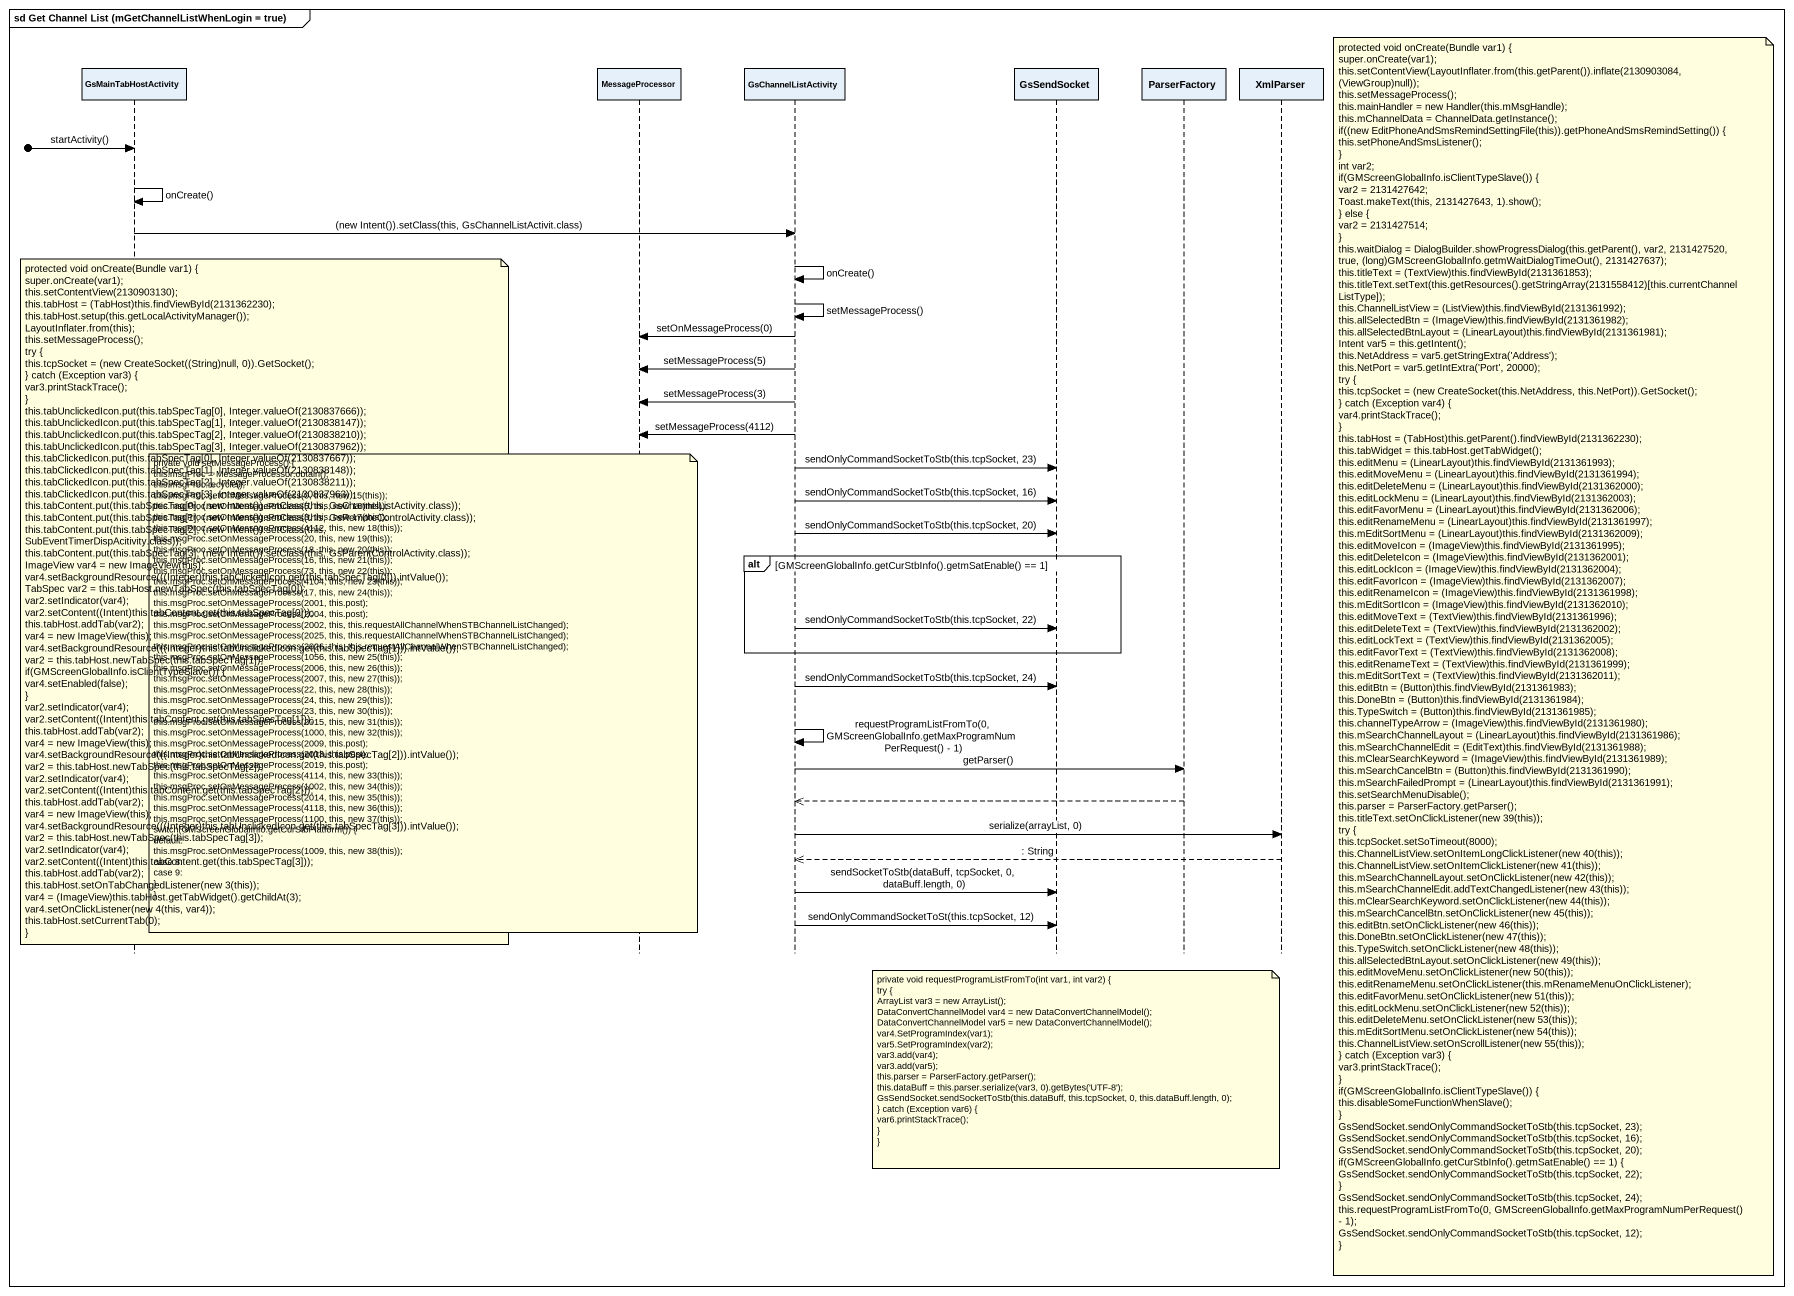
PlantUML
@startuml
mainframe sd Get Channel List (mGetChannelListWhenLogin = true)
hide footbox
participant GsMainTabHostActivity
participant MessageProcessor
participant GsChannelListActivity
participant GsSendSocket
participant ParserFactory
participant XmlParser

[o-> GsMainTabHostActivity : startActivity()
GsMainTabHostActivity -> GsMainTabHostActivity : onCreate()
GsMainTabHostActivity -> GsChannelListActivity : (new Intent()).setClass(this, GsChannelListActivit.class)
GsChannelListActivity -> GsChannelListActivity : onCreate()
GsChannelListActivity -> GsChannelListActivity : setMessageProcess()
GsChannelListActivity -> MessageProcessor : setOnMessageProcess(0)
GsChannelListActivity -> MessageProcessor : setMessageProcess(5)
GsChannelListActivity -> MessageProcessor : setMessageProcess(3)
GsChannelListActivity -> MessageProcessor : setMessageProcess(4112)
GsChannelListActivity -> GsSendSocket : sendOnlyCommandSocketToStb(this.tcpSocket, 23)
GsChannelListActivity -> GsSendSocket : sendOnlyCommandSocketToStb(this.tcpSocket, 16)
GsChannelListActivity -> GsSendSocket : sendOnlyCommandSocketToStb(this.tcpSocket, 20)
alt GMScreenGlobalInfo.getCurStbInfo().getmSatEnable() == 1
  note over GsMainTabHostActivity
    protected void onCreate(Bundle var1) {
    super.onCreate(var1);
    this.setContentView(2130903130);
    this.tabHost = (TabHost)this.findViewById(2131362230);
    this.tabHost.setup(this.getLocalActivityManager());
    LayoutInflater.from(this);
    this.setMessageProcess();
    try {
    this.tcpSocket = (new CreateSocket((String)null, 0)).GetSocket();
    ~} catch (Exception var3) {
    var3.printStackTrace();
    ~}
    this.tabUnclickedIcon.put(this.tabSpecTag[0], Integer.valueOf(2130837666));
    this.tabUnclickedIcon.put(this.tabSpecTag[1], Integer.valueOf(2130838147));
    this.tabUnclickedIcon.put(this.tabSpecTag[2], Integer.valueOf(2130838210));
    this.tabUnclickedIcon.put(this.tabSpecTag[3], Integer.valueOf(2130837962));
    this.tabClickedIcon.put(this.tabSpecTag[0], Integer.valueOf(2130837667));
    this.tabClickedIcon.put(this.tabSpecTag[1], Integer.valueOf(2130838148));
    this.tabClickedIcon.put(this.tabSpecTag[2], Integer.valueOf(2130838211));
    this.tabClickedIcon.put(this.tabSpecTag[3], Integer.valueOf(2130837963));
    this.tabContent.put(this.tabSpecTag[0], (new Intent()).setClass(this, GsChannelListActivity.class));
    this.tabContent.put(this.tabSpecTag[1], (new Intent()).setClass(this, GsRemoteControlActivity.class));
    this.tabContent.put(this.tabSpecTag[2], (new Intent()).setClass(this, SubEventTimerDispAcitivity.class));
    this.tabContent.put(this.tabSpecTag[3], (new Intent()).setClass(this, GsParentControlActivity.class));
    ImageView var4 = new ImageView(this);
    var4.setBackgroundResource(((Integer)this.tabClickedIcon.get(this.tabSpecTag[0])).intValue());
    TabSpec var2 = this.tabHost.newTabSpec(this.tabSpecTag[0]);
    var2.setIndicator(var4);
    var2.setContent((Intent)this.tabContent.get(this.tabSpecTag[0]));
    this.tabHost.addTab(var2);
    var4 = new ImageView(this);
    var4.setBackgroundResource(((Integer)this.tabUnclickedIcon.get(this.tabSpecTag[1])).intValue());
    var2 = this.tabHost.newTabSpec(this.tabSpecTag[1]);
    if(GMScreenGlobalInfo.isClientTypeSlave()) {
    var4.setEnabled(false);
    ~}
    var2.setIndicator(var4);
    var2.setContent((Intent)this.tabContent.get(this.tabSpecTag[1]));
    this.tabHost.addTab(var2);
    var4 = new ImageView(this);
    var4.setBackgroundResource(((Integer)this.tabUnclickedIcon.get(this.tabSpecTag[2])).intValue());
    var2 = this.tabHost.newTabSpec(this.tabSpecTag[2]);
    var2.setIndicator(var4);
    var2.setContent((Intent)this.tabContent.get(this.tabSpecTag[2]));
    this.tabHost.addTab(var2);
    var4 = new ImageView(this);
    var4.setBackgroundResource(((Integer)this.tabUnclickedIcon.get(this.tabSpecTag[3])).intValue());
    var2 = this.tabHost.newTabSpec(this.tabSpecTag[3]);
    var2.setIndicator(var4);
    var2.setContent((Intent)this.tabContent.get(this.tabSpecTag[3]));
    this.tabHost.addTab(var2);
    this.tabHost.setOnTabChangedListener(new 3(this));
    var4 = (ImageView)this.tabHost.getTabWidget().getChildAt(3);
    var4.setOnClickListener(new 4(this, var4));
    this.tabHost.setCurrentTab(0);
    ~}
  end note
  GsChannelListActivity -> GsSendSocket : sendOnlyCommandSocketToStb(this.tcpSocket, 22)
end
note right of XmlParser
  protected void onCreate(Bundle var1) {
  super.onCreate(var1);
  this.setContentView(LayoutInflater.from(this.getParent()).inflate(2130903084, (ViewGroup)null));
  this.setMessageProcess();
  this.mainHandler = new Handler(this.mMsgHandle);
  this.mChannelData = ChannelData.getInstance();
  if((new EditPhoneAndSmsRemindSettingFile(this)).getPhoneAndSmsRemindSetting()) {
  this.setPhoneAndSmsListener();
  ~}
  int var2;
  if(GMScreenGlobalInfo.isClientTypeSlave()) {
  var2 = 2131427642;
  Toast.makeText(this, 2131427643, 1).show();
  ~} else {
  var2 = 2131427514;
  ~}
  this.waitDialog = DialogBuilder.showProgressDialog(this.getParent(), var2, 2131427520, true, (long)GMScreenGlobalInfo.getmWaitDialogTimeOut(), 2131427637);
  this.titleText = (TextView)this.findViewById(2131361853);
  this.titleText.setText(this.getResources().getStringArray(2131558412)[this.currentChannelListType]);
  this.ChannelListView = (ListView)this.findViewById(2131361992);
  this.allSelectedBtn = (ImageView)this.findViewById(2131361982);
  this.allSelectedBtnLayout = (LinearLayout)this.findViewById(2131361981);
  Intent var5 = this.getIntent();
  this.NetAddress = var5.getStringExtra('Address');
  this.NetPort = var5.getIntExtra('Port', 20000);
  try {
  this.tcpSocket = (new CreateSocket(this.NetAddress, this.NetPort)).GetSocket();
  ~} catch (Exception var4) {
  var4.printStackTrace();
  ~}
  this.tabHost = (TabHost)this.getParent().findViewById(2131362230);
  this.tabWidget = this.tabHost.getTabWidget();
  this.editMenu = (LinearLayout)this.findViewById(2131361993);
  this.editMoveMenu = (LinearLayout)this.findViewById(2131361994);
  this.editDeleteMenu = (LinearLayout)this.findViewById(2131362000);
  this.editLockMenu = (LinearLayout)this.findViewById(2131362003);
  this.editFavorMenu = (LinearLayout)this.findViewById(2131362006);
  this.editRenameMenu = (LinearLayout)this.findViewById(2131361997);
  this.mEditSortMenu = (LinearLayout)this.findViewById(2131362009);
  this.editMoveIcon = (ImageView)this.findViewById(2131361995);
  this.editDeleteIcon = (ImageView)this.findViewById(2131362001);
  this.editLockIcon = (ImageView)this.findViewById(2131362004);
  this.editFavorIcon = (ImageView)this.findViewById(2131362007);
  this.editRenameIcon = (ImageView)this.findViewById(2131361998);
  this.mEditSortIcon = (ImageView)this.findViewById(2131362010);
  this.editMoveText = (TextView)this.findViewById(2131361996);
  this.editDeleteText = (TextView)this.findViewById(2131362002);
  this.editLockText = (TextView)this.findViewById(2131362005);
  this.editFavorText = (TextView)this.findViewById(2131362008);
  this.editRenameText = (TextView)this.findViewById(2131361999);
  this.mEditSortText = (TextView)this.findViewById(2131362011);
  this.editBtn = (Button)this.findViewById(2131361983);
  this.DoneBtn = (Button)this.findViewById(2131361984);
  this.TypeSwitch = (Button)this.findViewById(2131361985);
  this.channelTypeArrow = (ImageView)this.findViewById(2131361980);
  this.mSearchChannelLayout = (LinearLayout)this.findViewById(2131361986);
  this.mSearchChannelEdit = (EditText)this.findViewById(2131361988);
  this.mClearSearchKeyword = (ImageView)this.findViewById(2131361989);
  this.mSearchCancelBtn = (Button)this.findViewById(2131361990);
  this.mSearchFailedPrompt = (LinearLayout)this.findViewById(2131361991);
  this.setSearchMenuDisable();
  this.parser = ParserFactory.getParser();
  this.titleText.setOnClickListener(new 39(this));
  try {
  this.tcpSocket.setSoTimeout(8000);
  this.ChannelListView.setOnItemLongClickListener(new 40(this));
  this.ChannelListView.setOnItemClickListener(new 41(this));
  this.mSearchChannelLayout.setOnClickListener(new 42(this));
  this.mSearchChannelEdit.addTextChangedListener(new 43(this));
  this.mClearSearchKeyword.setOnClickListener(new 44(this));
  this.mSearchCancelBtn.setOnClickListener(new 45(this));
  this.editBtn.setOnClickListener(new 46(this));
  this.DoneBtn.setOnClickListener(new 47(this));
  this.TypeSwitch.setOnClickListener(new 48(this));
  this.allSelectedBtnLayout.setOnClickListener(new 49(this));
  this.editMoveMenu.setOnClickListener(new 50(this));
  this.editRenameMenu.setOnClickListener(this.mRenameMenuOnClickListener);
  this.editFavorMenu.setOnClickListener(new 51(this));
  this.editLockMenu.setOnClickListener(new 52(this));
  this.editDeleteMenu.setOnClickListener(new 53(this));
  this.mEditSortMenu.setOnClickListener(new 54(this));
  this.ChannelListView.setOnScrollListener(new 55(this));
  ~} catch (Exception var3) {
  var3.printStackTrace();
  ~}
  if(GMScreenGlobalInfo.isClientTypeSlave()) {
  this.disableSomeFunctionWhenSlave();
  ~}
  GsSendSocket.sendOnlyCommandSocketToStb(this.tcpSocket, 23);
  GsSendSocket.sendOnlyCommandSocketToStb(this.tcpSocket, 16);
  GsSendSocket.sendOnlyCommandSocketToStb(this.tcpSocket, 20);
  if(GMScreenGlobalInfo.getCurStbInfo().getmSatEnable() == 1) {
  GsSendSocket.sendOnlyCommandSocketToStb(this.tcpSocket, 22);
  ~}
  GsSendSocket.sendOnlyCommandSocketToStb(this.tcpSocket, 24);
  this.requestProgramListFromTo(0, GMScreenGlobalInfo.getMaxProgramNumPerRequest() - 1);
  GsSendSocket.sendOnlyCommandSocketToStb(this.tcpSocket, 12);
  ~}
end note
GsChannelListActivity -> GsSendSocket : sendOnlyCommandSocketToStb(this.tcpSocket, 24)
note over MessageProcessor
  private void setMessageProcess() {
  this.msgProc = MessageProcessor.obtain();
  this.msgProc.recycle();
  this.msgProc.setOnMessageProcess(0, this, new 15(this));
  this.msgProc.setOnMessageProcess(5, this, new 16(this));
  this.msgProc.setOnMessageProcess(3, this, new 17(this));
  this.msgProc.setOnMessageProcess(4112, this, new 18(this));
  this.msgProc.setOnMessageProcess(20, this, new 19(this));
  this.msgProc.setOnMessageProcess(18, this, new 20(this));
  this.msgProc.setOnMessageProcess(16, this, new 21(this));
  this.msgProc.setOnMessageProcess(73, this, new 22(this));
  this.msgProc.setOnMessageProcess(4104, this, new 23(this));
  this.msgProc.setOnMessageProcess(17, this, new 24(this));
  this.msgProc.setOnMessageProcess(2001, this.post);
  this.msgProc.setOnMessageProcess(2004, this.post);
  this.msgProc.setOnMessageProcess(2002, this, this.requestAllChannelWhenSTBChannelListChanged);
  this.msgProc.setOnMessageProcess(2025, this, this.requestAllChannelWhenSTBChannelListChanged);
  this.msgProc.setOnMessageProcess(2026, this, this.requestAllChannelWhenSTBChannelListChanged);
  this.msgProc.setOnMessageProcess(1056, this, new 25(this));
  this.msgProc.setOnMessageProcess(2006, this, new 26(this));
  this.msgProc.setOnMessageProcess(2007, this, new 27(this));
  this.msgProc.setOnMessageProcess(22, this, new 28(this));
  this.msgProc.setOnMessageProcess(24, this, new 29(this));
  this.msgProc.setOnMessageProcess(23, this, new 30(this));
  this.msgProc.setOnMessageProcess(2015, this, new 31(this));
  this.msgProc.setOnMessageProcess(1000, this, new 32(this));
  this.msgProc.setOnMessageProcess(2009, this.post);
  this.msgProc.setOnMessageProcess(2013, this.post);
  this.msgProc.setOnMessageProcess(2019, this.post);
  this.msgProc.setOnMessageProcess(4114, this, new 33(this));
  this.msgProc.setOnMessageProcess(1002, this, new 34(this));
  this.msgProc.setOnMessageProcess(2014, this, new 35(this));
  this.msgProc.setOnMessageProcess(4118, this, new 36(this));
  this.msgProc.setOnMessageProcess(1100, this, new 37(this));
  switch(GMScreenGlobalInfo.getCurStbPlatform()) {
  default:
  this.msgProc.setOnMessageProcess(1009, this, new 38(this));
  case 8:
  case 9:
  ~}
  ~}
end note
GsChannelListActivity -> GsChannelListActivity : requestProgramListFromTo(0, GMScreenGlobalInfo.getMaxProgramNumPerRequest() - 1)
GsChannelListActivity -> ParserFactory : getParser()
ParserFactory -->> GsChannelListActivity
GsChannelListActivity -> XmlParser : serialize(arrayList, 0)
XmlParser -->> GsChannelListActivity : : String
GsChannelListActivity -> GsSendSocket : sendSocketToStb(dataBuff, tcpSocket, 0, dataBuff.length, 0)
GsChannelListActivity -> GsSendSocket : sendOnlyCommandSocketToSt(this.tcpSocket, 12)
note over GsSendSocket
  private void requestProgramListFromTo(int var1, int var2) {
  try {
  ArrayList var3 = new ArrayList();
  DataConvertChannelModel var4 = new DataConvertChannelModel();
  DataConvertChannelModel var5 = new DataConvertChannelModel();
  var4.SetProgramIndex(var1);
  var5.SetProgramIndex(var2);
  var3.add(var4);
  var3.add(var5);
  this.parser = ParserFactory.getParser();
  this.dataBuff = this.parser.serialize(var3, 0).getBytes('UTF-8');
  GsSendSocket.sendSocketToStb(this.dataBuff, this.tcpSocket, 0, this.dataBuff.length, 0);
  ~} catch (Exception var6) {
  var6.printStackTrace();
  ~}
  ~}
end note
@enduml
